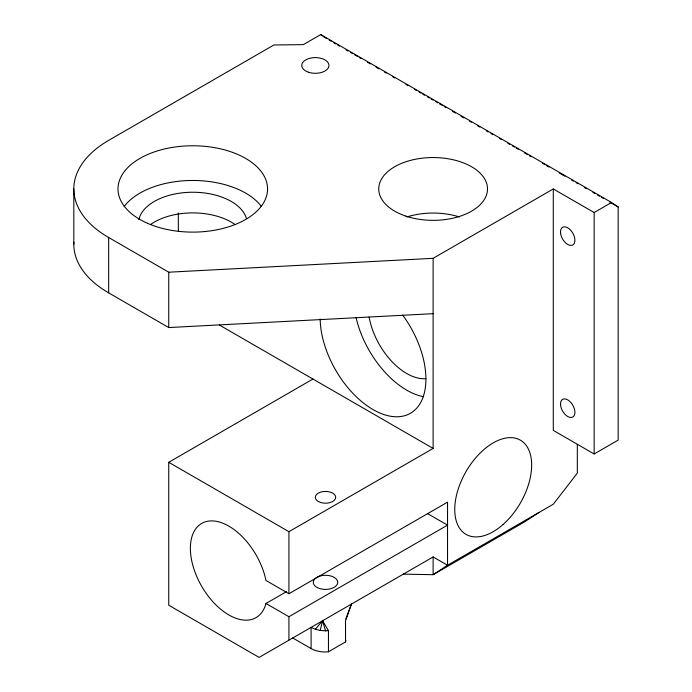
<?xml version="1.0" encoding="UTF-8"?>
<svg xmlns="http://www.w3.org/2000/svg" width="692" height="692" viewBox="0 0 692 692"><rect width="100%" height="100%" fill="white"/><g stroke="black" fill="none" stroke-linecap="round" stroke-linejoin="round"><path stroke-width="1.04" d="M577.327 444.299L577.327 473.146L553.289 504.208L447.542 565.26L433.123 574.697L403.315 574.144M292.759 637.972L311.097 648.56A20.397 11.773 0 0 0 325.517 652.002L328.449 651.786L345.524 641.925L345.905 640.23M311.097 648.56L311.097 627.393L315.318 629.262L320.232 630.438L322.567 620.767L328.449 630.62L328.449 651.786M350.455 605.95L351.406 604.116L345.524 620.759L345.524 641.925M345.905 619.063L351.406 604.116M315.318 629.262L322.567 620.767L325.517 630.836L328.449 630.62M538.869 512.538L524.449 521.967L433.123 574.697L433.123 556.939L259.111 657.4L168.744 605.223L168.744 462.299L312.948 379.043M108.661 237.512L168.744 272.198L433.123 258.324L553.289 188.942L553.289 430.389L594.151 453.978L618.181 440.103L618.181 206.986L611.529 202.496L320.716 34.6L303.338 44.634L273.894 44.98L108.661 140.381A118.963 68.681 0 0 0 108.661 237.512L108.661 292.863L168.744 327.558L433.123 313.675M553.289 188.942L594.151 212.53L611.529 202.496M168.744 462.299L288.919 531.681L433.123 448.425L433.123 258.324M433.123 556.939L447.542 565.26L447.542 502.15L288.919 593.736L265.979 580.484A54.383 31.399 60 0 0 206.778 521.431A54.383 31.399 60 0 0 206.778 594.177A54.383 31.399 60 0 0 265.979 603.476L286.575 591.582M265.979 603.476L288.919 616.719L447.542 525.133L427.353 513.481M320.232 630.438L325.517 630.836M329.245 40.162L331.113 41.243M333.916 42.861L335.784 43.942M337.653 45.023L339.53 46.104M346.069 49.885L347.946 50.966M350.749 52.583L352.617 53.665M354.486 54.737L357.297 56.363M359.165 57.445L361.034 58.517M367.582 62.297L370.384 63.915M375.998 67.159L378.801 68.776M384.415 72.02L386.283 73.093M392.822 76.873L394.7 77.954M405.919 84.433L407.787 85.514M414.335 89.294L416.203 90.375M419.006 91.993L420.883 93.074M422.751 94.155L424.62 95.228M427.422 96.854L429.291 97.927M431.168 99.008L433.036 100.089M435.839 101.707L437.707 102.788M439.584 103.869L442.387 105.487M444.255 106.568L446.124 107.649M452.672 111.429L455.474 113.047M461.088 116.282L463.891 117.908M469.505 121.143L471.373 122.225M477.921 126.005L479.79 127.086M486.338 130.866L488.206 131.938M491.009 133.565L492.877 134.637M499.425 138.417L501.293 139.499M507.841 143.279L509.71 144.36M512.521 145.977L514.39 147.059M516.258 148.14L518.126 149.221M524.674 152.993L527.477 154.619M529.345 155.7L531.222 156.773M542.442 163.251L544.31 164.333M546.178 165.414L548.99 167.031M559.274 172.974L564.88 176.209M571.428 179.989L573.296 181.07M576.107 182.688L577.976 183.769M584.515 187.549L586.392 188.631M592.932 192.411L594.809 193.483M597.611 195.109L599.48 196.182M601.348 197.263L603.216 198.345M609.764 202.125L618.181 206.986M219.485 325.084L433.123 448.425M320.716 34.6L326.538 38.527M178.328 212.963L178.337 231.284M594.151 212.53L594.151 453.978M288.919 531.681L288.919 593.736M288.919 616.719L288.919 640.195M168.744 272.198L168.744 327.558M73.819 188.942L73.819 244.302M425.909 378.645A54.383 31.399 60 0 1 369.139 317.04M108.661 292.863A118.963 68.681 0 0 1 73.871 242.2M124.223 206.406A74.779 43.172 0 0 1 192.627 180.465A74.779 43.172 0 0 1 261.221 206.242M138.858 219.537A54.383 31.399 0 0 1 191.883 192.238A54.383 31.399 0 0 1 246.438 218.516M406.87 216.951A54.383 31.399 0 0 1 459.367 216.951M402.718 315.128A74.779 43.172 60 0 1 398.177 416.748A74.779 43.172 60 0 1 320.171 318.986M150.847 224.303A54.383 31.399 0 0 1 234.709 224.303M423.668 396.715A74.779 43.172 60 0 1 356.025 317.343M503.162 524.424A54.383 31.399 -60 0 0 520.393 440.181A54.383 31.399 -60 0 0 456.063 497.237A54.383 31.399 -60 0 0 503.162 524.424M147.379 223.248A74.779 43.172 0 0 0 266.939 194.487A74.779 43.172 0 0 0 164.021 149.091A74.779 43.172 0 0 0 147.379 223.248M405.927 216.138A54.383 31.399 0 0 0 487.505 188.942A54.383 31.399 0 0 0 405.927 161.755A54.383 31.399 0 0 0 405.927 216.138M319.393 588.459A12.24 7.067 0 0 0 337.748 582.344A12.24 7.067 0 0 0 319.393 576.228A12.24 7.067 0 0 0 319.393 588.459M318.303 501.475A10.198 5.891 0 0 0 335.361 498.828A10.198 5.891 0 0 0 322.879 491.623A10.198 5.891 0 0 0 318.303 501.475M308.554 72.245A13.598 7.846 0 0 0 328.951 65.446A13.598 7.846 0 0 0 308.554 58.647A13.598 7.846 0 0 0 308.554 72.245M560.563 233.118A10.198 5.891 60 0 0 572.12 245.253A10.198 5.891 60 0 0 570.442 229.995A10.198 5.891 60 0 0 560.563 233.118M560.503 404.024A10.198 5.891 60 0 0 571.315 417.475A10.198 5.891 60 0 0 571.315 403.055A10.198 5.891 60 0 0 560.503 404.024"/></g></svg>
